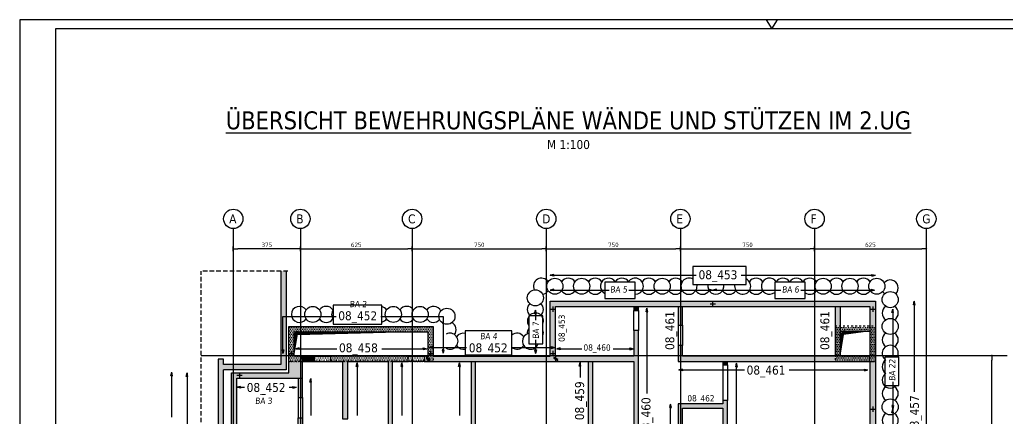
# Model space of a CAD drawing. Extents: x -95 to 84, y 0 to 59.
# Drawn here: x 0 to 55.2, y 37.1 to 59.4 of the extents above; entities that cross this region are included whole.
import ezdxf

# ---------------------------------------------------------------- set-up
doc = ezdxf.new("R2010")
doc.units = 0
for name, pattern in [('AUSGEZOGEN', [1000.01, 1000, 0.01]), ('DOT', [0.175, 0.05, -0.125]), ('HIDDEN', [0.375, 0.25, -0.125]), ('PUNKT', [0.175, 0.05, -0.125])]:
    doc.linetypes.add(name, pattern=pattern)
for name, color, linetype in [('ACHSEN', 7, 'Continuous'), ('AFU', 7, 'Continuous'), ('Bestand', 7, 'Continuous'), ('BETON', 7, 'Continuous'), ('Brüstung 1.UG', 7, 'Continuous'), ('DRUEBER', 7, 'Continuous'), ('grau_dunkel', 7, 'Continuous'), ('grau_hell', 7, 'Continuous'), ('grau_mittel', 7, 'Continuous'), ('HILFE', 7, 'Continuous'), ('MASSE', 7, 'Continuous'), ('OBJEKT', 7, 'Continuous'), ('RAHMEN', 7, 'Continuous'), ('RND', 7, 'Continuous'), ('SCHRAFF', 7, 'Continuous'), ('SFP_Achsen', 7, 'Continuous'), ('TEXT', 7, 'Continuous'), ('Verbau', 7, 'Continuous')]:
    doc.layers.add(name, color=color, linetype=linetype)
doc.layers.add('NOPLOT', color=7, linetype='Continuous', plot=False)
doc.styles.add('helv', font='tahoma.ttf')
doc.styles.add('txt', font='isocp.shx')
doc.dimstyles.new('DOT_I', dxfattribs={"dimtxt": 0.25, "dimasz": 0.25, "dimexe": 0.1, "dimexo": 0.3, "dimgap": 0.1, "dimtad": 1, "dimdec": 3, "dimzin": 3, "dimtxsty": 'txt', "dimblk": 'DOT', "dimblk1": 'DOT', "dimblk2": 'DOT', "dimsah": 1, "dimcen": 0.1, "dimse1": 1, "dimse2": 1, "dimazin": 0, "dimtfac": 1, "dimtdec": 4, "dimtix": 1, "dimtmove": 2, "dimatfit": 3, "dimfxl": 0, "dimtvp": 1, "dimtolj": 1, "dimtzin": 0, "dimarcsym": 0})

# ---------------------------------------------------------------- blocks, each defined once
blk = doc.blocks.new('DINA1')
at = {"layer": 'RAHMEN'}
for p, q in [((0, 59.4), (0, 0)), ((84.1, 59.4), (0, 59.4))]:
    blk.add_line(p, q, dxfattribs=at)
at = {"layer": 'RAHMEN', "color": 7, "linetype": 'Continuous'}
for p, q in [((41.74, 59.4), (42.05, 58.9)), ((42.05, 58.9), (42.36, 59.4))]:
    blk.add_line(p, q, dxfattribs=at)
at = {"layer": 'RAHMEN', "color": 5}
for p, q in [((2, 58.9), (2, 0.5)), ((83.6, 58.9), (2, 58.9))]:
    blk.add_line(p, q, dxfattribs=at)
blk = doc.blocks.new('2.UG')
at = {"color": 0, "linetype": 'ByBlock', "lineweight": -2}
for points in [[(3.26, 29.035), (3.26, 29.035), (3.26, 31.635), (11.33, 31.635), (11.33, 29.975), (17.87, 29.975), (17.87, 33.05), (36.05, 33.05), (36.05, 21.25), (39.05, 21.25), (39.05, 0), (36.05, 0), (36.05, -1.8), (32.95, -1.8), (32.95, 0), (0, 0), (0, 14.175), (0.05, 14.175), (0.05, 29.035)], [(0.35, 28.735), (3.775, 28.735), (3.775, 27.66), (4.025, 27.66), (4.025, 29.675), (4.69, 29.675), (4.69, 29.975), (3.56, 29.975), (3.56, 31.335), (11.03, 31.335), (11.03, 29.975), (10.83, 29.975), (10.83, 29.675), (13.45, 29.675), (13.45, 23.505), (13.75, 23.505), (13.75, 24.85), (14.21, 24.85), (14.21, 25.15), (13.7, 25.15), (13.7, 29.675), (20, 29.675), (20, 25.15), (19.49, 25.15), (19.49, 24.85), (20.445, 24.85), (20.445, 25.15), (20.25, 25.15), (20.25, 29.675), (22.55, 29.675), (22.55, 25.15), (21.455, 25.15), (21.455, 24.85), (22.5, 24.85), (22.5, 24.455), (22.8, 24.455), (22.8, 31.395), (22.55, 31.395), (22.55, 29.975), (18.17, 29.975), (18.17, 32.75), (22.55, 32.75), (22.55, 32.53), (22.8, 32.53), (22.8, 32.75), (25.025, 32.75), (25.025, 31.7), (25.275, 31.7), (25.275, 32.75), (33.8, 32.75), (33.8, 29.975), (25.275, 29.975), (25.275, 30.565), (25.025, 30.565), (25.025, 29.675), (27.525, 29.675), (27.525, 29.49), (27.775, 29.49), (27.775, 29.675), (35.75, 29.675), (35.75, 21.25), (27.775, 21.25), (27.775, 27.48), (27.525, 27.48), (27.525, 27.3), (25.025, 27.3), (25.025, 22.835), (25.275, 22.835), (25.275, 27.05), (27.525, 27.05), (27.525, 21.25), (25.275, 21.25), (25.275, 21.7), (25.025, 21.7), (25.025, 13.155), (25.275, 13.155), (25.275, 13.625), (26.46, 13.625), (26.46, 13.875), (25.275, 13.875), (25.275, 20.95), (32.525, 20.95), (32.525, 13.875), (31.345, 13.875), (31.345, 13.625), (33.395, 13.625), (33.395, 13.875), (32.775, 13.875), (32.775, 16.75), (33.395, 16.75), (33.395, 17), (32.775, 17), (32.775, 20.95), (35.025, 20.95), (35.025, 17), (34.405, 17), (34.405, 16.75), (35.025, 16.75), (35.025, 13.875), (34.405, 13.875), (34.405, 13.625), (35.025, 13.625), (35.025, 13.425), (35.275, 13.425), (35.275, 20.95), (38.75, 20.95), (38.75, 11.775), (35.275, 11.775), (35.275, 11.925), (35.025, 11.925), (35.025, 10.525), (35.275, 10.525), (35.275, 11.525), (38.75, 11.525), (38.75, 6.7), (35.275, 6.7), (35.275, 7.5), (35.025, 7.5), (35.025, 6.3), (35.275, 6.3), (35.275, 6.45), (38.75, 6.45), (38.75, 0.3), (35.275, 0.3), (35.275, 0.45), (35.025, 0.45), (35.025, 0.3), (34.35, 0.3), (34.35, 0), (34.515, 0), (34.515, -0.35), (34.765, -0.35), (34.765, 0), (35.75, 0), (35.75, -1.5), (34.765, -1.5), (34.765, -1.15), (34.515, -1.15), (34.515, -1.5), (33.25, -1.5), (33.25, 0), (33.45, 0), (33.45, 0.3), (32.775, 0.3), (32.775, 1.955), (32.525, 1.955), (32.525, 0.3), (25.9, 0.3), (25.9, 6.75), (32.525, 6.75), (32.525, 5.1), (32.775, 5.1), (32.775, 7.46), (32.525, 7.46), (32.525, 7), (29.825, 7), (29.825, 8.975), (32.525, 8.975), (32.525, 8.51), (32.775, 8.51), (32.775, 9.375), (32.525, 9.375), (32.525, 9.225), (29.825, 9.225), (29.825, 11.125), (32.525, 11.125), (32.525, 10.26), (32.775, 10.26), (32.775, 11.375), (28.635, 11.375), (28.635, 11.125), (29.575, 11.125), (29.575, 9.225), (28.635, 9.225), (28.635, 8.975), (29.575, 8.975), (29.575, 7), (27.6, 7), (27.6, 8.975), (27.75, 8.975), (27.75, 9.225), (27.6, 9.225), (27.6, 11.125), (27.75, 11.125), (27.75, 11.375), (25.275, 11.375), (25.275, 11.53), (25.025, 11.53), (25.025, 8.63), (25.275, 8.63), (25.275, 11.125), (27.35, 11.125), (27.35, 7), (25.275, 7), (25.275, 7.62), (25.025, 7.62), (25.025, 7), (15.02, 7), (15.02, 6.75), (25.65, 6.75), (25.65, 0.3), (12.775, 0.3), (12.775, 6.75), (13.01, 6.75), (13.01, 7), (12.39, 7), (12.39, 6.75), (12.525, 6.75), (12.525, 0.3), (6.525, 0.3), (6.525, 6.75), (10.38, 6.75), (10.38, 7), (6.155, 7), (6.155, 6.75), (6.275, 6.75), (6.275, 0.3), (0.35, 0.3), (0.35, 6.75), (4.145, 6.75), (4.145, 7), (4.025, 7), (4.025, 7.745), (3.775, 7.745), (3.775, 7), (0.35, 7), (0.35, 10.825), (3.775, 10.825), (3.775, 9.755), (4.025, 9.755), (4.025, 12.59), (3.775, 12.59), (3.775, 11.075), (0.35, 11.075), (0.35, 13.925), (3.775, 13.925), (3.775, 13.725), (4.025, 13.725), (4.025, 14.325), (3.775, 14.325), (3.775, 14.175), (0.35, 14.175), (0.35, 20.95), (3.775, 20.95), (3.775, 15.825), (4.025, 15.825), (4.025, 21.925), (3.775, 21.925), (3.775, 21.25), (0.35, 21.25), (0.35, 28.735)], [(9.93, 29.975), (5.59, 29.975), (5.59, 29.675), (6.25, 29.675), (6.25, 26.465), (6.55, 26.465), (6.55, 29.675), (8.81, 29.675), (8.81, 22.535), (9.06, 22.535), (9.06, 29.675), (9.93, 29.675), (9.93, 29.975)], [(0.05, 29.035), (3.26, 29.035)], [(9.31, 9.5), (17.525, 9.5), (17.525, 13.705), (17.775, 13.705), (17.775, 9.5), (22.5, 9.5), (22.5, 20.95), (20.155, 20.95), (20.155, 21.25), (20.465, 21.25), (20.465, 23.01), (20.915, 23.01), (20.915, 22.71), (20.765, 22.71), (20.765, 21.25), (22.5, 21.25), (22.5, 22.71), (21.925, 22.71), (21.925, 23.01), (22.5, 23.01), (22.5, 23.32), (22.8, 23.32), (22.8, 9.25), (9.31, 9.25), (9.31, 9.5)], [(6.25, 21.4), (6.25, 9.25), (7.3, 9.25), (7.3, 9.5), (6.55, 9.5), (6.55, 20.95), (14.86, 20.95), (14.86, 21.25), (13.75, 21.25), (13.75, 21.495), (13.45, 21.495), (13.45, 21.25), (9.06, 21.25), (9.06, 21.4), (8.81, 21.4), (8.81, 21.25), (6.55, 21.25), (6.55, 21.4), (6.25, 21.4)], [(17.37, 21.25), (18.145, 21.25), (18.145, 20.95), (17.775, 20.95), (17.775, 20.45), (17.525, 20.45), (17.525, 20.95), (17.37, 20.95), (17.37, 21.25)]]:
    blk.add_lwpolyline(points, dxfattribs=at)
for points in [[(34.1, 32.75), (35.75, 32.75), (35.75, 29.975), (34.1, 29.975)], [(3.775, 26.525), (4.025, 26.525), (4.025, 25.16), (3.775, 25.16)], [(6.25, 25.33), (6.55, 25.33), (6.55, 22.535), (6.25, 22.535)], [(16.22, 25.15), (17.48, 25.15), (17.48, 24.85), (16.22, 24.85)], [(3.775, 24.025), (4.025, 24.025), (4.025, 23.06), (3.775, 23.06)], [(17.525, 19.315), (17.775, 19.315), (17.775, 14.84), (17.525, 14.84)], [(27.595, 13.875), (30.21, 13.875), (30.21, 13.625), (27.595, 13.625)], [(11.05, 13.625), (11.35, 13.625), (11.35, 13.125), (11.05, 13.125)], [(14.275, 13.625), (14.575, 13.625), (14.575, 13.125), (14.275, 13.125)], [(35.025, 9.39), (35.275, 9.39), (35.275, 8.635), (35.025, 8.635)], [(35.275, 5.29), (35.025, 5.29), (35.025, 1.46), (35.275, 1.46)], [(32.525, 4.09), (32.775, 4.09), (32.775, 2.965), (32.525, 2.965)]]:
    blk.add_lwpolyline(points, close=True, dxfattribs=at)
blk = doc.blocks.new('Pfeillinie')
at = {"layer": 'TEXT', "linetype": 'Continuous'}
blk.add_hatch(color=7, dxfattribs=at).paths.add_polyline_path([(0, 0), (-0.8, 0.2), (-0.8, 0), (-0.8, -0.2)])
at = {"layer": 'TEXT', "color": 7, "linetype": 'Continuous'}
for p, q in [((-0.8, 0), (-0.8, 0.2)), ((-0.8, 0.2), (0, 0)), ((-0.8, 0), (-0.8, -0.2)), ((-0.8, -0.2), (0, 0))]:
    blk.add_line(p, q, dxfattribs=at)
blk = doc.blocks.new('af-symbol')
at = {"layer": 'HILFE', "color": 102, "linetype": 'AUSGEZOGEN'}
for p, q in [((-0.165, -0.2), (0.051, 0.2)), ((-0.051, -0.2), (0.165, 0.2))]:
    blk.add_line(p, q, dxfattribs=at)
blk = doc.blocks.new('DOT')
at = {"layer": 'MASSE', "color": 7, "linetype": 'Continuous'}
for p, q in [((0, 0), (-1, 0)), ((0, 0.54), (0, -0.54))]:
    blk.add_line(p, q, dxfattribs=at)
at = {"layer": 'MASSE', "color": 7, "linetype": 'Continuous', "const_width": 0.2}
blk.add_lwpolyline([(-0.1, 0, 1), (0.1, 0, 1)], format="xyb", close=True, dxfattribs=at)
blk = doc.blocks.new('*D11')
at = {"layer": 'Defpoints', "color": 0, "linetype": 'AUSGEZOGEN', "transparency": 16777216}
for p in [(11.94, 46.587), (11.94, 46.587), (15.69, 46.587)]:
    blk.add_point(p, dxfattribs=at)
at = {"layer": 'MASSE', "color": 0, "linetype": 'AUSGEZOGEN', "lineweight": -2, "transparency": 16777216}
blk.add_line((15.44, 46.587), (12.19, 46.587), dxfattribs=at)
at = {"layer": 'MASSE', "color": 0, "linetype": 'AUSGEZOGEN', "lineweight": -2, "transparency": 16777216, "xscale": 0.25, "yscale": 0.25, "zscale": 0.25, "rotation": 180}
blk.add_blockref('DOT', (11.94, 46.587), dxfattribs=at)
at = {"layer": 'MASSE', "color": 0, "linetype": 'AUSGEZOGEN', "lineweight": -2, "transparency": 16777216, "xscale": 0.25, "yscale": 0.25, "zscale": 0.25}
blk.add_blockref('DOT', (15.69, 46.587), dxfattribs=at)
at = {"layer": 'MASSE', "color": 0, "linetype": 'AUSGEZOGEN', "transparency": 16777216, "insert": (13.815, 46.812), "char_height": 0.25, "attachment_point": 5, "style": 'txt'}
blk.add_mtext('\\A1;375', dxfattribs=at)
blk = doc.blocks.new('*D12')
at = {"layer": 'Defpoints', "color": 0, "linetype": 'AUSGEZOGEN', "transparency": 16777216}
for p in [(15.69, 46.587), (21.94, 46.587), (21.94, 46.587)]:
    blk.add_point(p, dxfattribs=at)
at = {"layer": 'MASSE', "color": 0, "linetype": 'AUSGEZOGEN', "lineweight": -2, "transparency": 16777216}
blk.add_line((15.94, 46.587), (21.69, 46.587), dxfattribs=at)
at = {"layer": 'MASSE', "color": 0, "linetype": 'AUSGEZOGEN', "lineweight": -2, "transparency": 16777216, "xscale": 0.25, "yscale": 0.25, "zscale": 0.25, "rotation": 180}
blk.add_blockref('DOT', (15.69, 46.587), dxfattribs=at)
at = {"layer": 'MASSE', "color": 0, "linetype": 'AUSGEZOGEN', "lineweight": -2, "transparency": 16777216, "xscale": 0.25, "yscale": 0.25, "zscale": 0.25}
blk.add_blockref('DOT', (21.94, 46.587), dxfattribs=at)
at = {"layer": 'MASSE', "color": 0, "linetype": 'AUSGEZOGEN', "transparency": 16777216, "insert": (18.815, 46.812), "char_height": 0.25, "attachment_point": 5, "style": 'txt'}
blk.add_mtext('\\A1;625', dxfattribs=at)
blk = doc.blocks.new('*D13')
at = {"layer": 'Defpoints', "color": 0, "linetype": 'AUSGEZOGEN', "transparency": 16777216}
for p in [(21.94, 46.587), (29.44, 46.587), (29.44, 46.587)]:
    blk.add_point(p, dxfattribs=at)
at = {"layer": 'MASSE', "color": 0, "linetype": 'AUSGEZOGEN', "lineweight": -2, "transparency": 16777216}
blk.add_line((22.19, 46.587), (29.19, 46.587), dxfattribs=at)
at = {"layer": 'MASSE', "color": 0, "linetype": 'AUSGEZOGEN', "lineweight": -2, "transparency": 16777216, "xscale": 0.25, "yscale": 0.25, "zscale": 0.25, "rotation": 180}
blk.add_blockref('DOT', (21.94, 46.587), dxfattribs=at)
at = {"layer": 'MASSE', "color": 0, "linetype": 'AUSGEZOGEN', "lineweight": -2, "transparency": 16777216, "xscale": 0.25, "yscale": 0.25, "zscale": 0.25}
blk.add_blockref('DOT', (29.44, 46.587), dxfattribs=at)
at = {"layer": 'MASSE', "color": 0, "linetype": 'AUSGEZOGEN', "transparency": 16777216, "insert": (25.69, 46.812), "char_height": 0.25, "attachment_point": 5, "style": 'txt'}
blk.add_mtext('\\A1;750', dxfattribs=at)
blk = doc.blocks.new('*D14')
at = {"layer": 'Defpoints', "color": 0, "linetype": 'AUSGEZOGEN', "transparency": 16777216}
for p in [(29.44, 46.587), (36.94, 46.587), (36.94, 46.587)]:
    blk.add_point(p, dxfattribs=at)
at = {"layer": 'MASSE', "color": 0, "linetype": 'AUSGEZOGEN', "lineweight": -2, "transparency": 16777216}
blk.add_line((29.69, 46.587), (36.69, 46.587), dxfattribs=at)
at = {"layer": 'MASSE', "color": 0, "linetype": 'AUSGEZOGEN', "lineweight": -2, "transparency": 16777216, "xscale": 0.25, "yscale": 0.25, "zscale": 0.25, "rotation": 180}
blk.add_blockref('DOT', (29.44, 46.587), dxfattribs=at)
at = {"layer": 'MASSE', "color": 0, "linetype": 'AUSGEZOGEN', "lineweight": -2, "transparency": 16777216, "xscale": 0.25, "yscale": 0.25, "zscale": 0.25}
blk.add_blockref('DOT', (36.94, 46.587), dxfattribs=at)
at = {"layer": 'MASSE', "color": 0, "linetype": 'AUSGEZOGEN', "transparency": 16777216, "insert": (33.19, 46.812), "char_height": 0.25, "attachment_point": 5, "style": 'txt'}
blk.add_mtext('\\A1;750', dxfattribs=at)
blk = doc.blocks.new('*D15')
at = {"layer": 'Defpoints', "color": 0, "linetype": 'AUSGEZOGEN', "transparency": 16777216}
for p in [(36.94, 46.587), (44.44, 46.587), (44.44, 46.587)]:
    blk.add_point(p, dxfattribs=at)
at = {"layer": 'MASSE', "color": 0, "linetype": 'AUSGEZOGEN', "lineweight": -2, "transparency": 16777216}
blk.add_line((37.19, 46.587), (44.19, 46.587), dxfattribs=at)
at = {"layer": 'MASSE', "color": 0, "linetype": 'AUSGEZOGEN', "lineweight": -2, "transparency": 16777216, "xscale": 0.25, "yscale": 0.25, "zscale": 0.25, "rotation": 180}
blk.add_blockref('DOT', (36.94, 46.587), dxfattribs=at)
at = {"layer": 'MASSE', "color": 0, "linetype": 'AUSGEZOGEN', "lineweight": -2, "transparency": 16777216, "xscale": 0.25, "yscale": 0.25, "zscale": 0.25}
blk.add_blockref('DOT', (44.44, 46.587), dxfattribs=at)
at = {"layer": 'MASSE', "color": 0, "linetype": 'AUSGEZOGEN', "transparency": 16777216, "insert": (40.69, 46.812), "char_height": 0.25, "attachment_point": 5, "style": 'txt'}
blk.add_mtext('\\A1;750', dxfattribs=at)
blk = doc.blocks.new('*D16')
at = {"layer": 'Defpoints', "color": 0, "linetype": 'AUSGEZOGEN', "transparency": 16777216}
for p in [(44.44, 46.587), (50.69, 46.587), (50.69, 46.587)]:
    blk.add_point(p, dxfattribs=at)
at = {"layer": 'MASSE', "color": 0, "linetype": 'AUSGEZOGEN', "lineweight": -2, "transparency": 16777216}
blk.add_line((44.69, 46.587), (50.44, 46.587), dxfattribs=at)
at = {"layer": 'MASSE', "color": 0, "linetype": 'AUSGEZOGEN', "lineweight": -2, "transparency": 16777216, "xscale": 0.25, "yscale": 0.25, "zscale": 0.25, "rotation": 180}
blk.add_blockref('DOT', (44.44, 46.587), dxfattribs=at)
at = {"layer": 'MASSE', "color": 0, "linetype": 'AUSGEZOGEN', "lineweight": -2, "transparency": 16777216, "xscale": 0.25, "yscale": 0.25, "zscale": 0.25}
blk.add_blockref('DOT', (50.69, 46.587), dxfattribs=at)
at = {"layer": 'MASSE', "color": 0, "linetype": 'AUSGEZOGEN', "transparency": 16777216, "insert": (47.565, 46.812), "char_height": 0.25, "attachment_point": 5, "style": 'txt'}
blk.add_mtext('\\A1;625', dxfattribs=at)
blk = doc.blocks.new('*D17')
at = {"layer": 'Defpoints', "color": 0, "linetype": 'AUSGEZOGEN', "transparency": 16777216}
for p in [(54.351, 40.616), (54.351, 40.616), (54.351, 31.866)]:
    blk.add_point(p, dxfattribs=at)
at = {"layer": 'MASSE', "color": 0, "linetype": 'AUSGEZOGEN', "lineweight": -2, "transparency": 16777216}
blk.add_line((54.351, 32.116), (54.351, 40.366), dxfattribs=at)
at = {"layer": 'MASSE', "color": 0, "linetype": 'AUSGEZOGEN', "lineweight": -2, "transparency": 16777216, "xscale": 0.25, "yscale": 0.25, "zscale": 0.25}
for p, rotation in [((54.351, 40.616), 90), ((54.351, 31.866), 270)]:
    blk.add_blockref('DOT', p, dxfattribs=dict(at, rotation=rotation))
at = {"layer": 'MASSE', "color": 0, "linetype": 'AUSGEZOGEN', "transparency": 16777216, "insert": (54.126, 36.241), "char_height": 0.25, "attachment_point": 5, "rotation": 90, "style": 'txt'}
blk.add_mtext('\\A1;875', dxfattribs=at)

msp = doc.modelspace()

# ---------------------------------------------------------------- hatches: boundary and pattern name
at = {"layer": 'Brüstung 1.UG', "linetype": 'DOT'}
h = msp.add_hatch(dxfattribs=at)
h.set_pattern_fill('DOTS', color=102, scale=0.06, double=1)
h.paths.add_polyline_path([(22.8201, 41.9506), (22.8201, 40.5906), (22.6201, 40.5906), (22.6201, 40.2906), (23.1201, 40.2906), (23.1201, 42.2506), (15.0501, 42.2506), (15.0501, 40.2906), (16.4801, 40.2906), (16.4801, 40.5906), (15.3502, 40.5906), (15.3501, 41.9506), (16.2801, 41.9506)])
h.paths.add_polyline_path([(16.4801, 40.5906), (16.4801, 40.2906), (17.3801, 40.2906), (17.3801, 40.5906)], flags=17)
h.paths.add_polyline_path([(21.7201, 40.2906), (21.7201, 40.5906), (17.3801, 40.5906), (17.3801, 40.2906)], flags=17)
h.paths.add_polyline_path([(22.6201, 40.2906), (22.6201, 40.5906), (21.7201, 40.5906), (21.7201, 40.2906)])
h = msp.add_hatch(dxfattribs=at)
h.set_pattern_fill('DOTS', color=102, scale=0.06, double=1)
h.paths.add_polyline_path([(45.8901, 42.2756), (45.8901, 41.9756), (47.5401, 41.9756), (47.5401, 42.2756)])
h.paths.add_polyline_path([(45.8901, 41.9756), (45.8901, 42.2756), (45.5901, 42.2756), (45.5901, 40.6156), (45.8901, 40.6156)])
h.paths.add_polyline_path([(47.8401, 40.2906), (47.8401, 40.6156), (47.5401, 40.6156), (47.5401, 40.5906), (45.8901, 40.5906), (45.8901, 40.6156), (45.5901, 40.6156), (45.5901, 40.2906)])
h.paths.add_polyline_path([(47.5401, 40.6156), (47.8401, 40.6156), (47.8401, 42.2756), (47.5401, 42.2756)])
at = {"layer": 'grau_hell'}
h = msp.add_hatch(color=9, dxfattribs=at)
h.paths.add_polyline_path([(11.3901, 40.1106), (11.3901, 40.4106), (11.0901, 40.4106), (11.0901, 33.1106), (10.9651, 33.1106), (10.9651, 32.8606), (11.3901, 32.8606), (11.3901, 39.8106), (14.8901, 39.8106), (14.8901, 45.3411), (14.5901, 45.3411), (14.5901, 40.1106)])
h.paths.add_polyline_path([(11.3901, 32.8406), (11.0901, 32.8406), (11.0901, 31.0606), (10.1401, 31.0606), (10.1401, 30.7606), (11.3901, 30.7606)])
at = {"layer": 'grau_mittel', "linetype": 'AUSGEZOGEN'}
for color, points in [(240, [(38.7501, 43.6656), (29.6601, 43.6656), (29.6601, 43.2156), (29.9601, 43.2156), (29.9601, 43.3656), (34.3401, 43.3656), (34.5901, 43.3656), (36.8151, 43.3656), (37.0651, 43.3656), (38.7501, 43.3656)]), (240, [(47.8401, 43.6656), (38.7501, 43.6656), (38.7501, 43.3656), (45.5901, 43.3656), (45.8901, 43.3656), (47.5401, 43.3656), (47.5401, 43.2156), (47.8401, 43.2156)]), (170, [(37.0651, 43.3656), (36.8151, 43.3656), (36.8151, 42.3156), (37.0651, 42.3156)]), (170, [(47.5401, 40.5906), (45.8901, 40.5906), (45.8901, 43.3656), (45.5901, 43.3656), (45.5901, 40.5906), (37.0651, 40.5906), (37.0651, 41.1806), (36.8151, 41.1806), (36.8151, 40.2906), (39.3151, 40.2906), (39.5651, 40.2906), (47.5401, 40.2906)]), (92, [(29.9601, 40.5906), (29.9601, 40.2906), (31.7901, 40.2906), (32.0401, 40.2906), (34.3401, 40.2906), (34.3401, 35.7656), (34.2901, 35.7656), (34.2901, 35.4656), (34.2901, 35.0706), (34.5901, 35.0706), (34.5901, 42.0106), (34.3401, 42.0106), (34.3401, 40.5906)]), (50, [(15.8151, 40.5906), (15.8151, 40.2906), (16.4801, 40.2906), (16.4801, 40.5906)]), (120, [(29.9601, 40.5906), (29.9601, 40.7406), (29.6601, 40.7406), (29.6601, 40.5906), (23.1201, 40.5906), (23.1201, 40.7406), (22.8201, 40.7406), (22.8201, 40.5906), (22.8201, 40.2906), (25.2401, 40.2906), (25.4901, 40.2906), (29.9601, 40.2906)]), (45, [(25.2401, 34.1206), (25.5401, 34.1206), (25.5401, 35.4656), (26.0001, 35.4656), (26.0001, 35.7656), (25.4901, 35.7656), (25.4901, 40.2906), (25.2401, 40.2906)])]:
    msp.add_hatch(color=color, dxfattribs=at).paths.add_polyline_path(points)
h = msp.add_hatch(color=45, dxfattribs=at)
h.paths.add_polyline_path([(47.8401, 43.2156), (47.5401, 43.2156), (47.5401, 40.5906), (47.5401, 40.2906), (47.5401, 37.6156), (47.8401, 37.6156)])
h.paths.add_polyline_path([(47.5401, 32.0156), (47.8401, 32.0156), (47.8401, 37.6156), (47.5401, 37.6156)])
h = msp.add_hatch(color=120, dxfattribs=at)
h.paths.add_polyline_path([(12.1401, 39.3506), (12.2901, 39.3506), (12.2901, 39.6506), (11.8401, 39.6506), (11.8401, 32.0156), (12.1401, 32.0156)])
h.paths.add_polyline_path([(15.8151, 40.2906), (15.8151, 40.5906), (15.3501, 40.5906), (15.3501, 40.7406), (15.2002, 40.7406), (15.2002, 40.5906), (15.2001, 40.5906), (15.2001, 40.7406), (15.0501, 40.7406), (15.0501, 39.6506), (12.2901, 39.6506), (12.2901, 39.3506), (15.5651, 39.3506), (15.8151, 39.3506)])
h.paths.add_polyline_path([(15.3501, 41.9506), (22.8201, 41.9506), (22.8201, 40.7406), (23.1201, 40.7406), (23.1201, 41.0681), (23.0831, 41.0681), (23.0831, 41.0181), (22.8831, 41.0681), (23.0831, 41.1181), (23.0831, 41.0681), (23.1201, 41.0681), (23.1201, 42.2506), (15.0501, 42.2506), (15.0501, 40.7406), (15.2001, 40.7406), (15.2001, 40.8906), (15.2002, 40.8906), (15.2002, 40.7406), (15.3501, 40.7406)])
h = msp.add_hatch(color=50, dxfattribs=at)
h.paths.add_polyline_path([(20.6001, 40.2906), (20.6001, 33.1506), (20.8501, 33.1506), (20.8501, 40.2906), (21.7201, 40.2906), (21.7201, 40.5906), (17.3801, 40.5906), (17.3801, 40.2906), (18.0401, 40.2906), (18.0401, 37.0806), (18.3401, 37.0806), (18.3401, 40.2906)])
h.paths.add_polyline_path([(18.3401, 35.9456), (18.0401, 35.9456), (18.0401, 33.1506), (18.3401, 33.1506)], flags=17)
h = msp.add_hatch(color=45, dxfattribs=at)
h.paths.add_polyline_path([(31.7901, 35.7656), (31.2801, 35.7656), (31.2801, 35.4656), (32.2351, 35.4656), (32.2351, 35.7656), (32.0401, 35.7656), (32.0401, 36.2408), (31.7901, 36.2408)])
h.paths.add_polyline_path([(32.0401, 40.2906), (31.7901, 40.2906), (31.7901, 36.2408), (32.0401, 36.2408)])
h = msp.add_hatch(color=120, dxfattribs=at)
h.paths.add_polyline_path([(37.0651, 37.6656), (39.3151, 37.6656), (39.3151, 31.8656), (39.5651, 31.8656), (39.5651, 38.0956), (39.3151, 38.0956), (39.3151, 37.9156), (36.8151, 37.9156), (36.8151, 33.4506), (37.0651, 33.4506)])
h.paths.add_polyline_path([(37.0651, 32.3156), (36.8151, 32.3156), (36.8151, 31.8656), (37.0651, 31.8656)])
h = msp.add_hatch(color=50, dxfattribs=at)
h.paths.add_polyline_path([(15.8151, 32.5406), (15.5651, 32.5406), (15.5651, 31.8656), (15.8151, 31.8656)])
h.paths.add_polyline_path([(15.8151, 34.6406), (15.5651, 34.6406), (15.5651, 33.6756), (15.8151, 33.6756)])
h.paths.add_polyline_path([(15.8151, 37.1406), (15.5651, 37.1406), (15.5651, 35.7756), (15.8151, 35.7756)])
at = {"layer": 'SCHRAFF', "linetype": 'AUSGEZOGEN'}
h = msp.add_hatch(dxfattribs=at)
h.set_pattern_fill('ANSI33', color=8, scale=0.5, double=1)
h.set_pattern_definition([(45, (-66.74478, 471.77213), (-0.088388348, 0.088388348), []), (45, (-66.65639, 471.77213), (-0.088388348, 0.088388348), [0.0625, -0.03125])])
h.paths.add_polyline_path([(11.3901, 39.8106), (14.8901, 39.8106), (14.8901, 45.3411), (14.5901, 45.3411), (14.5901, 40.1106), (11.3901, 40.1106), (11.3901, 40.4106), (11.0901, 40.4106), (11.0901, 33.1106), (10.9651, 33.1106), (10.9651, 32.8606), (11.3901, 32.8606)])
h.paths.add_polyline_path([(11.3901, 32.8406), (11.0901, 32.8406), (11.0901, 31.0606), (10.1401, 31.0606), (10.1401, 30.7606), (11.3901, 30.7606)])

# ---------------------------------------------------------------- linework, layer by layer
at = {"layer": 'ACHSEN', "color": 140, "linetype": 'AUSGEZOGEN'}
for p, q in [((11.9401, 47.7202), (11.9401, 10.0234)), ((15.6901, 47.7202), (15.6901, 10.0234)), ((21.9401, 47.7202), (21.9401, 10.0234)), ((29.4401, 47.7202), (29.4401, 10.0234)), ((36.9401, 47.7202), (36.9401, 10.0234)), ((44.4401, 47.7202), (44.4401, 10.5245)), ((50.6901, 47.7202), (50.6901, 10.0234)), ((10.1401, 40.6156), (55.2147, 40.6156))]:
    msp.add_line(p, q, dxfattribs=at)
at = {"layer": 'AFU', "color": 102, "linetype": 'AUSGEZOGEN'}
for p, q in [((38.7501, 43.3656), (38.7501, 43.6656)), ((29.6601, 43.2156), (29.9601, 43.2156)), ((47.5401, 43.2156), (47.8401, 43.2156)), ((15.0501, 40.7406), (15.3501, 40.7406)), ((15.0501, 40.7406), (15.3502, 40.7406)), ((15.8151, 40.2906), (15.8151, 40.5906)), ((22.8201, 40.7406), (23.1201, 40.7406)), ((22.8201, 40.7406), (23.1201, 40.7406)), ((22.8201, 40.5906), (22.8201, 40.2906)), ((29.6601, 40.7406), (29.9601, 40.7406)), ((29.9601, 40.5906), (29.9601, 40.2906)), ((12.2901, 39.6506), (12.2901, 39.3506)), ((47.5401, 37.6156), (47.8401, 37.6156))]:
    msp.add_line(p, q, dxfattribs=at)
at = {"layer": 'AFU', "color": 5, "linetype": 'AUSGEZOGEN'}
for p, q in [((29.8101, 43.3656), (29.8101, 43.0656)), ((38.6001, 43.5156), (38.9001, 43.5156)), ((47.6901, 43.3656), (47.6901, 43.0656)), ((15.2001, 40.8906), (15.2001, 40.5906)), ((15.2002, 40.8906), (15.2002, 40.5906)), ((22.9701, 40.8906), (22.9701, 40.5906)), ((22.9701, 40.8906), (22.9701, 40.5906)), ((29.8101, 40.8906), (29.8101, 40.5906)), ((12.4401, 39.5006), (12.1401, 39.5006)), ((47.6901, 37.7656), (47.6901, 37.4656))]:
    msp.add_line(p, q, dxfattribs=at)
at = {"layer": 'Bestand', "color": 8, "linetype": 'AUSGEZOGEN'}
for p, q in [((14.5901, 45.3411), (14.5901, 40.1106)), ((14.8901, 45.3411), (14.8901, 39.8106)), ((11.3901, 40.4106), (11.0901, 40.4106)), ((11.0901, 40.4106), (11.0901, 33.1106)), ((11.3901, 40.1106), (11.3901, 40.4106)), ((14.5901, 40.1106), (11.3901, 40.1106)), ((14.8901, 39.8106), (11.3901, 39.8106)), ((11.3901, 32.8606), (11.3901, 39.8106))]:
    msp.add_line(p, q, dxfattribs=at)
at = {"layer": 'DRUEBER', "color": 102, "linetype": 'PUNKT'}
for p, q in [((15.0501, 42.2506), (23.1201, 42.2506)), ((15.0501, 40.2906), (15.0501, 42.2506)), ((23.1201, 42.2506), (23.1201, 40.2906)), ((45.5901, 42.2756), (47.8401, 42.2756)), ((45.5901, 42.2756), (45.5901, 40.2906)), ((45.8901, 40.5906), (45.8901, 41.9756)), ((47.5401, 41.9756), (47.5401, 40.5906)), ((47.8401, 40.2906), (47.8401, 42.2756)), ((15.3501, 41.9506), (22.8201, 41.9506)), ((15.3502, 40.5906), (15.3501, 41.9506)), ((22.8201, 41.9506), (22.8201, 40.5906)), ((22.8201, 40.5906), (15.3502, 40.5906)), ((47.5401, 40.5906), (45.8901, 40.5906)), ((23.1201, 40.2906), (15.0501, 40.2906)), ((45.5901, 40.2906), (47.8401, 40.2906))]:
    msp.add_line(p, q, dxfattribs=at)
at = {"layer": 'DRUEBER', "color": 102, "linetype": 'DOT'}
msp.add_line((47.5401, 41.9756), (45.8901, 41.9756), dxfattribs=at)
at = {"layer": 'grau_dunkel', "color": 21}
for points in [[(15.3501, 40.5906, 0, 0.2218, 0), (15.4607, 41.9415, 0, 0, 0), (15.3515, 41.8519, 0.1974, 0, 0), (22.8201, 41.9506, 0, 0, 0)], [(45.8901, 40.5906, 0, 0.2259, 0), (46.0027, 41.9664, 0, 0, 0), (45.8975, 41.8655, 0.2208, 0, 0), (47.5401, 41.9756, 0, 0, 0)]]:
    msp.add_lwpolyline(points, format="xyseb", dxfattribs=at)
at = {"layer": 'grau_mittel', "color": 30, "linetype": 'AUSGEZOGEN'}
for p, q in [((34.3401, 43.3656), (34.5901, 43.3656)), ((36.8151, 43.3656), (37.0651, 43.3656)), ((45.5901, 43.3656), (45.8901, 43.3656))]:
    msp.add_line(p, q, dxfattribs=at)
at = {"layer": 'grau_mittel', "color": 151, "linetype": 'AUSGEZOGEN'}
for p, q in [((47.5401, 40.2906), (47.5401, 40.5906)), ((39.3151, 40.2906), (39.5651, 40.2906))]:
    msp.add_line(p, q, dxfattribs=at)
at = {"layer": 'grau_mittel', "color": 120, "linetype": 'AUSGEZOGEN'}
for p, q in [((25.2401, 40.2906), (25.4901, 40.2906)), ((15.5651, 39.3506), (15.8151, 39.3506))]:
    msp.add_line(p, q, dxfattribs=at)
at = {"layer": 'grau_mittel', "color": 45, "linetype": 'AUSGEZOGEN'}
msp.add_line((31.7901, 40.2906), (32.0401, 40.2906), dxfattribs=at)
at = {"layer": 'grau_mittel', "color": 240, "linetype": 'AUSGEZOGEN'}
msp.add_solid([(29.6601, 43.2156), (29.9601, 43.2156), (29.6601, 40.7406), (29.9601, 40.7406)], dxfattribs=at)
at = {"layer": 'grau_mittel', "color": 92, "linetype": 'AUSGEZOGEN'}
msp.add_solid([(34.3401, 43.3656), (34.5901, 43.3656), (34.3401, 43.1456), (34.5901, 43.1456)], dxfattribs=at)
at = {"layer": 'grau_mittel', "color": 120, "linetype": 'AUSGEZOGEN'}
msp.add_solid([(39.3151, 40.2906), (39.5651, 40.2906), (39.3151, 40.1056), (39.5651, 40.1056)], dxfattribs=at)
at = {"layer": 'grau_mittel', "color": 50, "linetype": 'AUSGEZOGEN'}
msp.add_solid([(15.5651, 39.3506), (15.8151, 39.3506), (15.5651, 38.2756), (15.8151, 38.2756)], dxfattribs=at)
at = {"layer": 'HILFE', "color": 102, "linetype": 'HIDDEN'}
for p in [(14.9901, 45.3411), (10.1401, 8.7656)]:
    msp.add_line(p, (10.1401, 45.3411), dxfattribs=at)
at = {"layer": 'NOPLOT', "color": 191, "linetype": 'AUSGEZOGEN'}
for points in [[(37.6429, 44.5952), (40.6185, 44.5952), (40.6185, 45.5948), (37.6429, 45.5948)], [(32.7101, 43.8094), (34.4086, 43.8094), (34.4086, 44.728), (32.7101, 44.728)], [(42.2122, 43.8094), (43.9106, 43.8094), (43.9106, 44.728), (42.2122, 44.728)], [(17.529, 42.3743), (20.2518, 42.3743), (20.2518, 43.4335), (17.529, 43.4335)], [(28.4616, 41.2752), (29.2482, 41.2752), (29.2482, 42.8474), (28.4616, 42.8474)], [(24.9064, 40.6569), (27.5104, 40.6569), (27.5104, 42.0044), (24.9064, 42.0044)], [(48.3708, 38.9455), (49.1585, 38.9455), (49.1585, 40.5279), (48.3708, 40.5279)]]:
    msp.add_lwpolyline(points, close=True, dxfattribs=at)
at = {"layer": 'OBJEKT', "color": 7, "linetype": 'AUSGEZOGEN'}
for p, q in [((34.3401, 42.0106), (34.3401, 43.1456)), ((34.5901, 43.1456), (34.5901, 42.0106)), ((36.8151, 42.3156), (36.8151, 41.1806)), ((37.0651, 42.3156), (37.0651, 41.1806)), ((45.8901, 41.9756), (47.5401, 41.9756)), ((16.4801, 40.5906), (17.3801, 40.5906)), ((21.7201, 40.5906), (22.6201, 40.5906)), ((16.4801, 40.2906), (17.3801, 40.2906)), ((22.6201, 40.2906), (21.7201, 40.2906)), ((39.3151, 40.1056), (39.3151, 38.0956)), ((39.5651, 40.1056), (39.5651, 38.0956)), ((15.5651, 38.2756), (15.5651, 37.1406)), ((15.8151, 38.2756), (15.8151, 37.1406))]:
    msp.add_line(p, q, dxfattribs=at)
at = {"layer": 'RND', "color": 102, "linetype": 'AUSGEZOGEN'}
for points in [[(29.6591, 45.1081), (37.8293, 45.1081)], [(40.3429, 45.1081), (47.8433, 45.1081)], [(29.6648, 44.2836), (32.9602, 44.2836)], [(34.0638, 44.2836), (38.7501, 44.2836)], [(38.7501, 44.2836), (42.5628, 44.2836)], [(43.6791, 44.2836), (47.8009, 44.2836)], [(50.016, 43.6606), (50.016, 38.5957)], [(28.8378, 43.1538), (28.8378, 42.6048)], [(35.0708, 43.2692), (35.0708, 38.4987)], [(48.8131, 43.2173), (48.8131, 40.5128)], [(14.7156, 40.7357), (14.7156, 42.801), (17.686, 42.801)], [(20.1865, 42.801), (23.6686, 42.801), (23.6686, 40.7469)], [(28.8378, 41.497), (28.8378, 40.7377)], [(15.4307, 41.0023), (17.7254, 41.0023)], [(20.239, 41.0023), (22.7596, 41.0023)], [(22.8831, 41.0681), (24.984, 41.0681)], [(27.4845, 41.0681), (29.9224, 41.0681)], [(30.0238, 40.9951), (31.4331, 40.9951)], [(33.185, 40.9951), (34.3134, 40.9951)], [(18.866, 40.2096), (18.866, 37.2654)], [(21.3718, 40.2096), (21.3718, 37.2653)], [(24.5853, 40.2096), (24.5853, 37.2654)], [(31.3287, 40.2241), (31.3287, 39.3903)], [(36.8599, 39.815), (40.5181, 39.815)], [(40.0833, 35.8803), (40.0833, 40.1829)], [(43.0129, 39.815), (47.4264, 39.815)], [(8.4991, 37.1779), (8.4991, 39.6827)], [(9.3572, 39.6482), (9.3572, 36.3932)], [(16.2673, 39.3323), (16.2673, 37.2654)], [(12.1513, 38.8402), (12.5659, 38.8402)], [(15.0664, 38.8402), (15.4751, 38.8402)], [(48.8131, 39.1422), (48.8131, 37.6156)], [(36.39, 35.8804), (36.39, 37.9051)], [(48.8131, 37.6156), (48.8131, 35.8112)]]:
    msp.add_lwpolyline(points, dxfattribs=at)
at = {"layer": 'SFP_Achsen', "color": 7, "linetype": 'AUSGEZOGEN'}
for centre in [(11.9401, 48.2611), (15.6901, 48.2611), (21.9401, 48.2611), (29.4401, 48.2611), (36.9401, 48.2611), (44.4401, 48.2611), (50.6901, 48.2611)]:
    msp.add_circle(centre, 0.541, dxfattribs=at)
at = {"layer": 'Verbau', "color": 9}
for centre in [(29.9201, 44.4956), (31.4201, 44.4956), (35.9201, 44.4956), (44.9201, 44.4956), (46.4201, 44.4956), (47.9201, 44.4956), (28.8301, 43.8456), (48.6701, 43.7456), (16.386, 42.9206), (20.886, 42.9206), (22.386, 42.9206), (23.886, 42.8156), (48.6701, 42.2456), (48.6701, 37.7456)]:
    msp.add_circle(centre, 0.45, dxfattribs=at)
for centre, start, end in [((29.1701, 44.4956), 33.55731, 206.98016), ((30.6701, 44.4956), 33.55731, 146.44269), ((32.1701, 44.4956), 33.55731, 146.44269), ((32.9201, 44.4956), 31.10044, 242.18184), ((33.6701, 44.4956), 33.55731, 146.44269), ((34.4201, 44.4956), 268.5285, 148.89956), ((35.1701, 44.4956), 33.55731, 146.44269), ((36.6701, 44.4956), 33.55731, 146.44269), ((37.4201, 44.4956), 60.33305, 12.78852), ((40.4201, 44.4956), 167.21148, 63.84521), ((41.1701, 44.4956), 33.55731, 146.44269), ((41.9201, 44.4956), 31.10044, 310.4588), ((42.6701, 44.4956), 33.55731, 146.44269), ((43.4201, 44.4956), 31.10044, 148.89956), ((44.1701, 44.4956), 33.55731, 146.44269), ((45.6701, 44.4956), 33.55731, 146.44269), ((47.1701, 44.4956), 33.55731, 146.44269), ((48.6701, 44.3956), 313.76174, 139.62033), ((29.1701, 44.4956), 277.79379, 326.44269), ((30.6701, 44.4956), 213.55731, 326.44269), ((32.1701, 44.4956), 213.55731, 326.44269), ((35.1701, 44.4956), 213.55731, 326.44269), ((36.6701, 44.4956), 213.55731, 326.44269), ((38.1701, 44.4956), 213.55731, 326.44269), ((38.9201, 44.4956), 167.21148, 12.78852), ((39.6701, 44.4956), 213.55731, 326.44269), ((41.1701, 44.4956), 213.55731, 326.44269), ((44.1701, 44.4956), 234.77574, 326.44269), ((45.6701, 44.4956), 213.55731, 326.44269), ((47.1701, 44.4956), 213.55731, 326.44269), ((48.6701, 44.3956), 205.19039, 226.23826), ((15.636, 42.9206), 33.55731, 326.44269), ((17.136, 42.9206), 33.55731, 146.44269), ((17.886, 42.9206), 142.50409, 217.49591), ((20.136, 42.9206), 33.55731, 75.08799), ((21.636, 42.9206), 33.55731, 146.44269), ((23.136, 42.9206), 24.73574, 146.44269), ((28.8301, 43.1956), 133.76174, 226.23826), ((28.8301, 43.1956), 313.76174, 46.23826), ((48.6701, 42.9956), 123.55731, 236.44269), ((48.6701, 42.9956), 303.55731, 56.44269), ((17.136, 42.9206), 213.55731, 326.44269), ((20.136, 42.9206), 284.91201, 326.44269), ((21.636, 42.9206), 213.55731, 326.44269), ((23.136, 42.9206), 213.55731, 319.32504), ((28.8301, 42.5456), 338.28474, 215.02622), ((23.9483, 42.0656), 128.00698, 133.69858), ((23.9483, 42.0656), 322.75058, 61.48965), ((28.8301, 41.8956), 144.97378, 187.46453), ((28.8301, 41.8956), 338.28474, 21.71526), ((24.0542, 41.4206), 241.9671, 118.0329), ((24.8042, 41.4206), 76.87709, 146.44269), ((27.8042, 41.4206), 33.55731, 130.75843), ((28.5542, 41.4206), 101.87409, 341.15355), ((48.6701, 41.4956), 123.55731, 236.44269), ((48.6701, 41.4956), 303.55731, 56.44269), ((24.8042, 41.4206), 213.55731, 283.12291), ((27.8042, 41.4206), 229.24157, 326.44269), ((48.6701, 40.7456), 331.07011, 228.30914), ((48.6701, 39.9956), 123.55731, 236.44269), ((48.6701, 39.2456), 131.69086, 318.1675), ((48.6701, 38.4956), 123.55731, 236.44269), ((48.6701, 38.4956), 303.55731, 56.44269), ((48.6701, 36.9956), 123.55731, 236.44269), ((48.6701, 36.9956), 303.55731, 56.44269)]:
    msp.add_arc(centre, 0.45, start, end, dxfattribs=at)

# ---------------------------------------------------------------- block references
at = {"layer": 'AFU', "color": 102, "linetype": 'AUSGEZOGEN', "xscale": 0.6, "yscale": 0.6, "zscale": 0.6}
for p, rotation in [((15.8151, 40.4406), 89.99999856516438), ((22.8201, 40.4406), 270), ((29.9601, 40.4406), 270)]:
    msp.add_blockref('af-symbol', p, dxfattribs=dict(at, rotation=rotation))
at = {"layer": 'BETON', "color": 6, "linetype": 'AUSGEZOGEN'}
msp.add_blockref('2.UG', (11.7901, 10.6156), dxfattribs=at)
at = {"layer": 'RAHMEN'}
msp.add_blockref('DINA1', (0, 0), dxfattribs=at)
at = {"layer": 'RND', "color": 102, "linetype": 'AUSGEZOGEN', "xscale": 0.25, "yscale": 0.25, "zscale": 0.25}
for p, rotation in [((29.6591, 45.1081), 180), ((29.6648, 44.2836), 180), ((38.7501, 44.2836), 180), ((50.016, 43.6606), 90), ((28.8378, 43.1538), 90), ((35.0708, 43.2692), 90), ((48.8131, 43.2173), 90), ((14.7156, 40.7357), 270), ((15.4307, 41.0023), 180), ((22.8831, 41.0681), 180), ((23.6686, 40.7469), 270), ((28.8378, 40.7377), 270), ((30.0238, 40.9951), 180), ((18.866, 40.2096), 90), ((21.3718, 40.2096), 90), ((24.5853, 40.2096), 90), ((31.3287, 40.2241), 90), ((36.8599, 39.815), 180), ((40.0833, 40.1829), 90), ((8.4991, 39.6827), 90), ((9.3572, 39.6482), 90), ((16.2673, 39.3323), 90), ((12.1513, 38.8402), 180), ((36.39, 37.9051), 90), ((48.8131, 37.6156), 270), ((48.8131, 37.6156), 90)]:
    msp.add_blockref('Pfeillinie', p, dxfattribs=dict(at, rotation=rotation))
for p in [(47.8433, 45.1081), (38.7501, 44.2836), (47.8009, 44.2836), (22.7596, 41.0023), (29.9224, 41.0681), (34.3134, 40.9951), (47.4264, 39.815), (15.4751, 38.8402)]:
    msp.add_blockref('Pfeillinie', p, dxfattribs=at)

# ---------------------------------------------------------------- texts
at = {"layer": 'SFP_Achsen', "color": 6, "linetype": 'AUSGEZOGEN', "style": 'helv'}
for s, p in [('A', (11.712, 48.0124)), ('B', (15.462, 48.0124)), ('C', (21.712, 48.0124)), ('D', (29.212, 48.0124)), ('E', (36.712, 48.0124)), ('F', (44.212, 48.0124)), ('G', (50.462, 48.0124))]:
    msp.add_text(s, height=0.5, dxfattribs=at).set_placement(p)
at = {"layer": 'TEXT', "color": 5, "linetype": 'AUSGEZOGEN', "style": 'helv'}
msp.add_text('%%UÜBERSICHT BEWEHRUNGSPLÄNE WÄNDE UND STÜTZEN IM 2.UG', height=1, dxfattribs=at).set_placement((11.5184, 53.2747))
at = {"layer": 'TEXT', "color": 6, "linetype": 'AUSGEZOGEN', "style": 'helv'}
msp.add_text('M 1:100', height=0.5, dxfattribs=at).set_placement((29.4838, 52.1687))
at = {"layer": 'TEXT', "color": 240, "linetype": 'AUSGEZOGEN', "style": 'helv'}
for height, rotation, p in [(0.5, 359.89121, (37.9541, 44.8887)), (0.35, 89.89121, (30.4753, 41.3857))]:
    msp.add_text('08_453', height=height, rotation=rotation, dxfattribs=at).set_placement(p)
at = {"layer": 'TEXT', "color": 1, "linetype": 'AUSGEZOGEN', "style": 'helv', "oblique": 5}
for s, rotation, p in [('BA 5', 359.89121, (33.0138, 44.1426)), ('BA 6', 359.89121, (42.618, 44.1426)), ('BA 2', 359.89121, (18.4408, 43.3237)), ('BA 7', 89.89121, (29.0243, 41.5487)), ('BA 4', 359.89121, (25.7387, 41.5311)), ('BA 22', 89.89121, (48.952, 39.1959)), ('BA 3', 359.89121, (13.1577, 37.9137))]:
    msp.add_text(s, height=0.35, rotation=rotation, dxfattribs=at).set_placement(p)
at = {"layer": 'TEXT', "color": 120, "linetype": 'AUSGEZOGEN', "style": 'helv'}
for s, height, p in [('08_452', 0.5, (17.8108, 42.595)), ('08_452', 0.5, (25.1087, 40.8023)), ('08_452', 0.5, (12.6906, 38.584)), ('08_462', 0.35, (37.3292, 38.0532))]:
    msp.add_text(s, height=height, rotation=359.89121, dxfattribs=at).set_placement(p)
at = {"layer": 'TEXT', "color": 170, "linetype": 'AUSGEZOGEN', "style": 'helv'}
for rotation, p in [(89.89121, (36.5953, 40.9293)), (89.89121, (45.2627, 40.9293)), (359.89121, (40.6427, 39.5552))]:
    msp.add_text('08_461', height=0.5, rotation=rotation, dxfattribs=at).set_placement(p)
at = {"layer": 'TEXT', "color": 50, "linetype": 'AUSGEZOGEN', "style": 'helv'}
msp.add_text('08_458', height=0.5, rotation=359.89121, dxfattribs=at).set_placement((17.8502, 40.8023))
at = {"layer": 'TEXT', "color": 92, "linetype": 'AUSGEZOGEN', "style": 'helv'}
for height, rotation, p in [(0.35, 359.89121, (31.5205, 40.8933)), (0.5, 89.89121, (35.2596, 36.11))]:
    msp.add_text('08_460', height=height, rotation=rotation, dxfattribs=at).set_placement(p)
at = {"layer": 'TEXT', "color": 45, "linetype": 'AUSGEZOGEN', "style": 'helv'}
for s, p in [('08_459', (31.5508, 37.0015)), ('08_457', (50.2707, 36.2256))]:
    msp.add_text(s, height=0.5, rotation=89.89121, dxfattribs=at).set_placement(p)

# ---------------------------------------------------------------- dimensions: what is measured, and where the dimension line sits
at = {"layer": 'MASSE', "color": 7, "linetype": 'AUSGEZOGEN'}
for base, p1, p2, picture, middle in [((11.9401, 46.587), (15.6901, 46.587), (11.9401, 46.587), '*D11', (13.8151, 46.812)), ((21.9401, 46.587), (15.6901, 46.587), (21.9401, 46.587), '*D12', (18.8151, 46.812)), ((29.4401, 46.587), (21.9401, 46.587), (29.4401, 46.587), '*D13', (25.6901, 46.812)), ((36.9401, 46.587), (29.4401, 46.587), (36.9401, 46.587), '*D14', (33.1901, 46.812)), ((44.4401, 46.587), (36.9401, 46.587), (44.4401, 46.587), '*D15', (40.6901, 46.812)), ((50.6901, 46.587), (44.4401, 46.587), (50.6901, 46.587), '*D16', (47.5651, 46.812))]:
    dim = msp.add_linear_dim(base=base, p1=p1, p2=p2, dimstyle='DOT_I', override={"dimdec": 0, "dimlfac": 100}, dxfattribs=at)
    dim.commit()
    dim.dimension.update_dxf_attribs({"geometry": picture, "text_midpoint": middle})
dim = msp.add_linear_dim(base=(54.3507, 40.6156), p1=(54.3507, 31.8656), p2=(54.3507, 40.6156), angle=90, dimstyle='DOT_I', override={"dimdec": 0, "dimlfac": 100}, dxfattribs=at)
dim.commit()
dim.dimension.update_dxf_attribs({"geometry": '*D17', "text_midpoint": (54.1257, 36.2406)})

doc.saveas('drawing.dxf')
